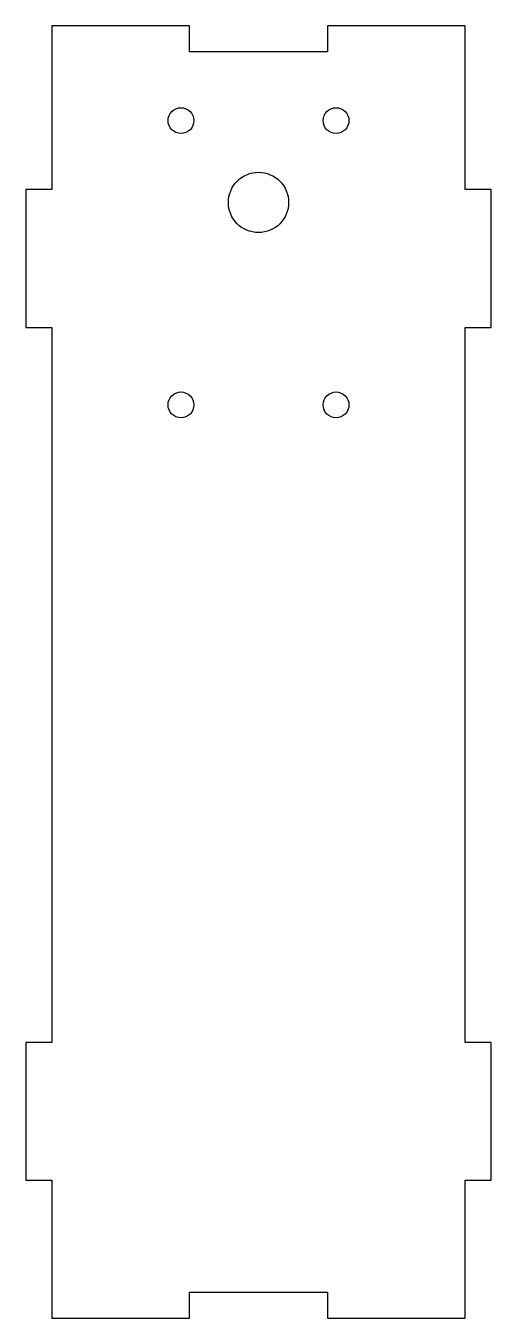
# Model space of a CAD drawing. Extents: x -13 to 41, y -3 to 147.
import ezdxf

# ---------------------------------------------------------------- set-up
doc = ezdxf.new("R2010")
doc.units = 0
doc.header["$MEASUREMENT"] = 0
doc.layers.add('VISIBLE', color=7, linetype='CONTINUOUS')

msp = doc.modelspace()

# ---------------------------------------------------------------- linework, layer by layer
at = {"layer": 'VISIBLE'}
for p, q in [((6, 147.05), (-10, 147.05)), ((-10, 147.05), (-10, 128.05)), ((6, 144.05), (6, 147.05)), ((38, 147.05), (22, 147.05)), ((22, 147.05), (22, 144.05)), ((38, 128.05), (38, 147.05)), ((22, 144.05), (6, 144.05)), ((-10, 128.05), (-13, 128.05)), ((-13, 128.05), (-13, 112.05)), ((41, 128.05), (38, 128.05)), ((41, 112.05), (41, 128.05)), ((-13, 112.05), (-10, 112.05)), ((-10, 112.05), (-10, 29.05)), ((38, 29.05), (38, 112.05)), ((38, 112.05), (41, 112.05)), ((-10, 29.05), (-13, 29.05)), ((-13, 29.05), (-13, 13.05)), ((41, 29.05), (38, 29.05)), ((41, 13.05), (41, 29.05)), ((-13, 13.05), (-10, 13.05)), ((-10, 13.05), (-10, -2.95)), ((38, -2.95), (38, 13.05)), ((38, 13.05), (41, 13.05)), ((6, -2.95), (6, 0.05)), ((6, 0.05), (22, 0.05)), ((22, 0.05), (22, -2.95)), ((-10, -2.95), (6, -2.95)), ((22, -2.95), (38, -2.95))]:
    msp.add_line(p, q, dxfattribs=at)
for centre, radius in [((5, 136.05), 1.5), ((23, 136.05), 1.5), ((14, 126.55), 3.5), ((5, 103.05), 1.5), ((23, 103.05), 1.5)]:
    msp.add_circle(centre, radius, dxfattribs=at)

doc.saveas('drawing.dxf')
